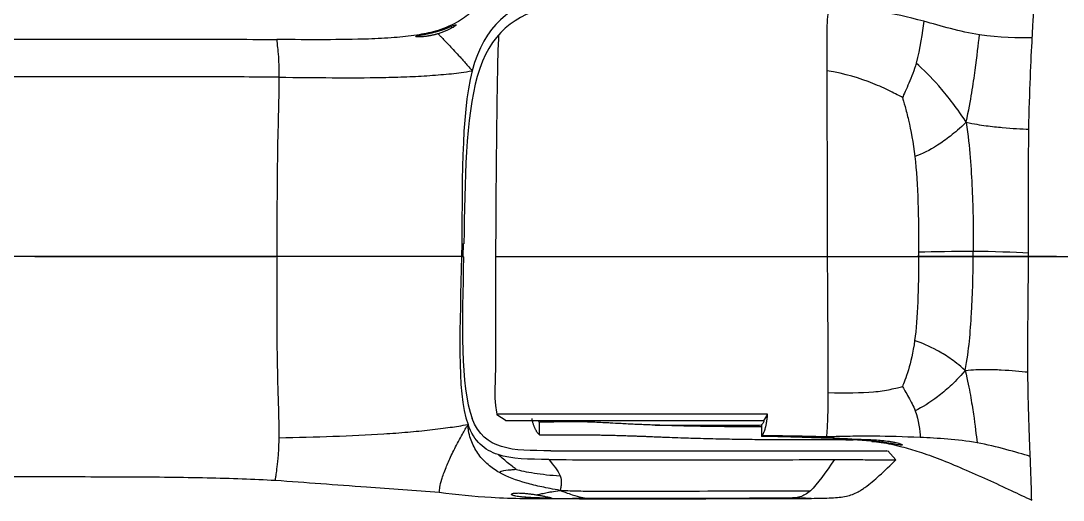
# Model space of a CAD drawing. Header units: millimetres. Extents: x 0 to 1189, y 0 to 841.
# Drawn here: x 651 to 732.7, y 207.5 to 245.1 of the extents above; entities that cross this region are included whole.
import ezdxf

# ---------------------------------------------------------------- set-up
doc = ezdxf.new("R2010")
doc.units = ezdxf.units.MM

msp = doc.modelspace()

# ---------------------------------------------------------------- linework, layer by layer
at = {"color": 7, "linetype": 'Continuous', "lineweight": 25}
for p, q in [((685.635, 227.637), (685.729, 227.637)), ((685.69, 226.637), (685.702, 227.637)), ((652.089, 226.637), (670.997, 226.637)), ((685.622, 226.637), (685.549, 226.637)), ((685.622, 226.637), (685.549, 226.637)), ((685.64, 226.637), (685.623, 226.637)), ((685.69, 226.637), (685.64, 226.637)), ((685.662, 226.637), (685.69, 226.637)), ((688.32, 214.237), (689.041, 213.758)), ((691.653, 212.631), (691.653, 213.617)), ((709.088, 213.422), (709.088, 212.519)), ((691.517, 212.791), (691.653, 212.631)), ((716.274, 212.243), (716.274, 212.29)), ((718.372, 212.081), (716.274, 212.243)), ((717.381, 212.187), (717.381, 212.271)), ((719.62, 210.684), (718.984, 211.391))]:
    msp.add_line(p, q, dxfattribs=at)
at = {"color": 8, "linetype": 'Continuous', "lineweight": 25}
msp.add_line((718.543, 212.06), (718.543, 212.198), dxfattribs=at)
at = {"color": 7, "linetype": 'Continuous', "lineweight": 25, "flags": 128}
msp.add_lwpolyline([(685.71, 226.608), (685.67, 226.609), (685.638, 226.61)], dxfattribs=at)
at = {"color": 7, "linetype": 'Continuous', "lineweight": 25}
for points, knots in [([(629.142, 244.601), (629.661, 244.601), (630.643, 244.6), (631.984, 244.603), (633.077, 244.61), (633.867, 244.619), (634.645, 244.634), (635.581, 244.664), (636.597, 244.721), (637.595, 244.808), (638.57, 244.923), (639.804, 245.11), (641.413, 245.433), (643.417, 245.967), (645.498, 246.67), (647.533, 247.491), (649.358, 248.349), (650.575, 248.968), (651.156, 249.303), (651.216, 249.338)], [0, 0, 0, 0, 0.1013735, 0.1917336, 0.259087, 0.304041, 0.338305, 0.3742078, 0.4119794, 0.4460827, 0.4781725, 0.5147897, 0.5820529, 0.6642469, 0.7557656, 0.8403306, 0.9210718, 0.9918577, 1, 1, 1, 1]), ([(688.027, 247.577), (687.486, 246.979), (686.62, 246.024), (685.108, 244.859), (684.078, 244.506), (683.508, 244.311)], [0, 0, 0, 0, 0.42701, 0.68331, 1, 1, 1, 1]), ([(714.523, 246.261), (714.454, 246.168), (714.366, 245.98), (714.258, 245.549), (714.176, 244.519), (714.199, 242.884), (714.208, 241.219)], [0, 0, 0, 0, 0.125, 0.25, 0.5, 1, 1, 1, 1]), ([(721.816, 245.092), (720.517, 245.445), (718.917, 245.79), (717.016, 246.033), (715.774, 246.156), (715.036, 246.219), (714.523, 246.261)], [0, 0, 0, 0, 0.5, 0.75, 0.875, 1, 1, 1, 1]), ([(683.541, 244.28), (683.571, 244.288), (683.629, 244.304), (683.716, 244.33), (683.802, 244.356), (683.887, 244.382), (683.971, 244.409), (684.053, 244.436), (684.203, 244.486), (684.409, 244.561), (684.648, 244.653), (684.849, 244.733), (684.975, 244.781), (685.048, 244.805), (685.088, 244.815), (685.113, 244.816), (685.116, 244.81), (685.118, 244.806)], [0, 0, 0, 0, 0.03591, 0.071547, 0.107022, 0.142449, 0.17794, 0.213604, 0.249549, 0.375495, 0.499159, 0.625991, 0.748751, 0.812311, 0.874694, 0.936922, 1, 1, 1, 1]), ([(685.118, 244.806), (685.117, 244.804), (685.116, 244.799), (685.109, 244.788), (685.099, 244.776), (685.083, 244.761), (685.063, 244.744), (685.038, 244.724), (684.986, 244.686), (684.887, 244.621), (684.717, 244.522), (684.507, 244.415), (684.306, 244.325), (684.131, 244.256), (683.996, 244.206), (683.856, 244.158), (683.759, 244.128), (683.71, 244.114)], [0, 0, 0, 0, 0.034918, 0.069823, 0.104855, 0.140155, 0.175864, 0.212117, 0.249049, 0.369888, 0.496706, 0.619646, 0.747901, 0.810656, 0.873266, 0.936207, 1, 1, 1, 1]), ([(671.076, 243.646), (669.809, 243.65), (667.167, 243.661), (663.006, 243.667), (658.406, 243.67), (654.68, 243.67), (652.197, 243.67), (651.137, 243.67), (650.293, 243.67), (649.438, 243.67), (648.572, 243.67), (646.588, 243.67), (643.462, 243.67), (639.241, 243.67), (635.13, 243.669), (631.305, 243.669), (627.987, 243.669), (625.222, 243.668), (622.982, 243.663), (621.098, 243.65), (619.5, 243.622), (618.122, 243.576), (616.772, 243.5), (615.165, 243.352), (613.284, 243.089), (611.241, 242.716), (609.906, 242.441), (609.244, 242.305)], [0, 0, 0, 0, 0.061367, 0.127931, 0.201563, 0.284123, 0.308415, 0.321826, 0.335453, 0.349273, 0.363264, 0.377402, 0.445351, 0.514664, 0.581862, 0.644446, 0.699914, 0.742558, 0.778357, 0.808415, 0.833839, 0.855736, 0.875221, 0.899333, 0.933891, 0.967237, 1, 1, 1, 1]), ([(683.508, 244.311), (683.018, 244.199), (681.951, 243.957), (680.19, 243.794), (677.794, 243.67), (674.726, 243.641), (672.332, 243.653), (671.075, 243.659)], [0, 0, 0, 0, 0.120735, 0.262799, 0.424356, 0.697789, 1, 1, 1, 1]), ([(671.077, 243.633), (671.076, 243.643), (671.075, 243.663), (671.075, 243.657), (671.075, 243.655)], [0, 0, 0, 0, 0.535186, 1, 1, 1, 1]), ([(681.968, 243.889), (681.968, 243.89), (681.969, 243.894), (681.975, 243.899), (681.985, 243.905), (682.003, 243.914), (682.036, 243.926), (682.108, 243.947), (682.234, 243.977), (682.436, 244.02), (682.676, 244.071), (682.904, 244.121), (683.095, 244.165), (683.242, 244.201), (683.391, 244.239), (683.491, 244.266), (683.541, 244.28)], [0, 0, 0, 0, 0.031736, 0.063337, 0.094891, 0.126484, 0.189833, 0.252799, 0.37916, 0.503612, 0.628374, 0.751844, 0.8143, 0.876177, 0.93793, 1, 1, 1, 1]), ([(683.71, 244.114), (683.681, 244.105), (683.624, 244.088), (683.537, 244.065), (683.452, 244.043), (683.368, 244.023), (683.285, 244.004), (683.204, 243.986), (683.124, 243.97), (683.045, 243.956), (682.969, 243.942), (682.894, 243.93), (682.821, 243.919), (682.75, 243.909), (682.681, 243.9), (682.614, 243.892), (682.55, 243.885), (682.426, 243.874), (682.259, 243.863), (682.121, 243.862), (682.042, 243.866), (681.999, 243.871), (681.972, 243.879), (681.969, 243.885), (681.968, 243.889)], [0, 0, 0, 0, 0.03414, 0.067687, 0.100704, 0.133248, 0.165375, 0.197138, 0.228587, 0.25977, 0.290736, 0.321532, 0.352204, 0.3828, 0.413367, 0.443955, 0.474613, 0.505393, 0.62802, 0.752009, 0.814075, 0.875611, 0.937335, 1, 1, 1, 1]), ([(683.71, 244.114), (683.746, 244.077), (683.789, 244.034), (683.893, 243.928), (683.954, 243.866), (684.095, 243.721), (684.174, 243.639), (684.349, 243.456), (684.444, 243.357), (684.655, 243.134), (684.772, 243.009), (685.032, 242.73), (685.174, 242.576), (685.393, 242.337), (685.467, 242.255), (685.616, 242.091), (685.845, 241.837), (686.133, 241.512), (686.394, 241.216)], [0, 0, 0, 0, 0.125, 0.125, 0.25, 0.25, 0.375, 0.375, 0.5, 0.5, 0.625, 0.625, 0.75, 0.75, 0.8125, 0.8125, 0.875, 1, 1, 1, 1]), ([(688.458, 243.972), (688.444, 243.714), (688.408, 243.082), (688.38, 241.933), (688.348, 240.363), (688.317, 238.328), (688.286, 235.826), (688.258, 232.92), (688.235, 229.81), (688.227, 227.682), (688.223, 226.637)], [0, 0, 0, 0, 0.044703, 0.109578, 0.198825, 0.316364, 0.461795, 0.631749, 0.819229, 1, 1, 1, 1]), ([(725.139, 237.177), (725.342, 238.129), (725.593, 239.536), (725.935, 241.888), (726.094, 243.278), (726.181, 244.026)], [0, 0, 0, 0, 0.25, 0.5, 1, 1, 1, 1]), ([(671.257, 240.704), (672.653, 240.692), (675.46, 240.661), (678.73, 240.661), (681.281, 240.738), (683.058, 240.83), (684.828, 240.978), (685.742, 241.095), (686.394, 241.216)], [0, 0, 0, 0, 0.25, 0.5, 0.625, 0.75, 0.875, 1, 1, 1, 1]), ([(714.208, 241.219), (714.216, 239.469), (714.217, 235.894), (714.22, 231.883), (714.225, 229.223), (714.229, 227.9), (714.235, 226.637)], [0, 0, 0, 0, 0.5, 0.75, 0.75, 1, 1, 1, 1]), ([(720.141, 239.116), (720.056, 239.16), (719.754, 239.318), (718.991, 239.705), (717.411, 240.438), (715.643, 240.979), (714.208, 241.219)], [0, 0, 0, 0, 0.125, 0.25, 0.5, 1, 1, 1, 1]), ([(721.215, 241.813), (721.053, 241.248), (720.744, 240.456), (720.344, 239.563), (720.183, 239.213), (720.141, 239.116)], [0, 0, 0, 0, 0.5, 0.75, 1, 1, 1, 1]), ([(725.139, 237.177), (724.66, 237.895), (723.938, 238.887), (722.654, 240.442), (721.775, 241.32), (721.215, 241.813)], [0, 0, 0, 0, 0.25, 0.5, 1, 1, 1, 1]), ([(671.257, 240.704), (669.164, 240.722), (667.088, 240.733), (663.764, 240.741), (662.62, 240.743), (660.227, 240.746), (657.732, 240.748), (654.651, 240.748), (652.737, 240.748), (652.252, 240.748), (652.13, 240.748), (652.098, 240.748), (652.089, 240.748), (652.086, 240.748), (652.079, 240.748), (652.048, 240.748), (651.926, 240.748), (651.435, 240.748), (649.443, 240.748), (641.072, 240.748), (625.668, 240.747), (619.476, 240.742), (616.893, 240.606), (616.275, 240.562), (616.122, 240.55), (616.083, 240.547), (616.073, 240.546), (616.071, 240.546), (616.067, 240.546), (616.058, 240.545), (616.02, 240.542), (615.867, 240.53), (615.26, 240.478), (612.892, 240.23), (610.816, 239.868), (609.155, 239.579)], [0, 0, 0, 0, 0.0625, 0.0625, 0.09375, 0.09375, 0.125, 0.15625, 0.164062, 0.166016, 0.166504, 0.166626, 0.166687, 0.166687, 0.166748, 0.166992, 0.167969, 0.171875, 0.1875, 0.25, 0.5, 0.75, 0.8125, 0.828125, 0.832031, 0.833008, 0.833252, 0.833374, 0.833374, 0.833496, 0.833984, 0.835937, 0.84375, 0.875, 1, 1, 1, 1]), ([(671.091, 226.637), (671.098, 229.443), (671.094, 232.248), (671.176, 237.165), (671.261, 239.278), (671.257, 240.704)], [0, 0, 0, 0, 0.5, 0.5, 1, 1, 1, 1]), ([(720.141, 239.116), (720.181, 238.978), (720.332, 238.457), (720.703, 237.008), (720.976, 235.572), (721.104, 234.485)], [0, 0, 0, 0, 0.25, 0.5, 1, 1, 1, 1]), ([(725.139, 237.177), (724.632, 236.69), (723.877, 236.046), (722.553, 235.109), (721.666, 234.672), (721.104, 234.485)], [0, 0, 0, 0, 0.25, 0.5, 1, 1, 1, 1]), ([(725.139, 237.177), (725.757, 237.042), (726.718, 236.885), (728.414, 236.704), (729.474, 236.648), (730.051, 236.619)], [0, 0, 0, 0, 0.25, 0.5, 1, 1, 1, 1]), ([(725.139, 237.177), (725.295, 236.114), (725.47, 234.394), (725.662, 231.096), (725.699, 228.661), (725.694, 227.063)], [0, 0, 0, 0, 0.25, 0.5, 1, 1, 1, 1]), ([(685.622, 226.637), (685.625, 226.803), (685.63, 227.136), (685.633, 227.469), (685.635, 227.637)], [0, 0, 0, 0, 0.496391, 1, 1, 1, 1]), ([(652.089, 226.637), (650.158, 226.637), (646.049, 226.637), (639.826, 226.637), (633.959, 226.637), (629.236, 226.637), (626.129, 226.637), (624.079, 226.637), (622.629, 226.637), (621.323, 226.637), (620.189, 226.637), (619.186, 226.637), (618.202, 226.637), (617.252, 226.637), (616.565, 226.637), (616.165, 226.637), (616.074, 226.637), (616.028, 226.637)], [0, 0, 0, 0, 0.160523, 0.341527, 0.517201, 0.648071, 0.734138, 0.7754, 0.818452, 0.854645, 0.883984, 0.912709, 0.938112, 0.966072, 0.992234, 0.996102, 1, 1, 1, 1]), ([(652.089, 226.637), (650.54, 226.637), (646.431, 226.637), (640.784, 226.637), (635.263, 226.637), (631.06, 226.637), (627.377, 226.637), (624.342, 226.637), (621.943, 226.637), (620.079, 226.637), (618.593, 226.637), (617.372, 226.637), (616.594, 226.637), (616.166, 226.637), (616.075, 226.637), (616.028, 226.637)], [0, 0, 0, 0, 0.128734, 0.341528, 0.469312, 0.587657, 0.690817, 0.775403, 0.839881, 0.890216, 0.930419, 0.963631, 0.992234, 0.996028, 1, 1, 1, 1]), ([(671.091, 226.637), (669.894, 226.637), (666.586, 226.637), (660.252, 226.637), (655.115, 226.637), (652.089, 226.637)], [0, 0, 0, 0, 0.188999, 0.522333, 1, 1, 1, 1]), ([(671.091, 226.637), (669.027, 226.637), (663.805, 226.636), (657.471, 226.637), (653.202, 226.637), (652.089, 226.637)], [0, 0, 0, 0, 0.325986, 0.824377, 1, 1, 1, 1]), ([(671.247, 212.409), (671.263, 213.9), (671.156, 216.042), (671.067, 221.002), (671.085, 223.82), (671.091, 226.637)], [0, 0, 0, 0, 0.5, 0.5, 1, 1, 1, 1]), ([(685.638, 226.61), (685.638, 226.613), (685.639, 226.617), (685.64, 226.627), (685.64, 226.634), (685.64, 226.637)], [0, 0, 0, 0, 0.306569, 0.630144, 1, 1, 1, 1]), ([(688.223, 226.637), (688.21, 224.704), (688.189, 221.584), (688.256, 217.69), (688.103, 215.48), (688.277, 214.479), (688.317, 214.25)], [0, 0, 0, 0, 0.467504, 0.754507, 0.943744, 1, 1, 1, 1]), ([(688.227, 226.637), (688.225, 226.637), (688.169, 226.637), (688.373, 226.637), (688.847, 226.637), (689.654, 226.637), (690.72, 226.637), (692.034, 226.637), (693.577, 226.637), (695.316, 226.637), (697.22, 226.637), (699.253, 226.637), (701.383, 226.637), (703.575, 226.637), (705.775, 226.637), (707.946, 226.637), (710.07, 226.637), (712.171, 226.637), (713.547, 226.637), (714.235, 226.637)], [0, 0, 0, 0, 0.001787, 0.064034, 0.126263, 0.188494, 0.250807, 0.313273, 0.375391, 0.437721, 0.500029, 0.562257, 0.624511, 0.686791, 0.749359, 0.811995, 0.87463, 0.937341, 1, 1, 1, 1]), ([(688.227, 226.637), (688.225, 226.637), (688.169, 226.637), (688.373, 226.637), (688.847, 226.637), (689.654, 226.637), (690.72, 226.637), (692.034, 226.637), (693.577, 226.637), (695.316, 226.637), (697.22, 226.637), (699.253, 226.637), (701.149, 226.637), (702.835, 226.637), (704.302, 226.637), (706.008, 226.637), (707.946, 226.637), (710.07, 226.637), (712.171, 226.637), (713.547, 226.637), (714.235, 226.637)], [0, 0, 0, 0, 0.001715, 0.063963, 0.126193, 0.188424, 0.250737, 0.313197, 0.375323, 0.437653, 0.499962, 0.56219, 0.624445, 0.666134, 0.706941, 0.749357, 0.811993, 0.874629, 0.93734, 1, 1, 1, 1]), ([(714.235, 226.637), (714.808, 226.637), (715.664, 226.637), (716.83, 226.637), (717.589, 226.637), (718.194, 226.637), (718.659, 226.637), (719.103, 226.637), (719.537, 226.637), (719.933, 226.637), (720.304, 226.637), (720.672, 226.637), (721.039, 226.637), (721.281, 226.637), (721.403, 226.637)], [0, 0, 0, 0, 0.250908, 0.375017, 0.500097, 0.570084, 0.624998, 0.690308, 0.749991, 0.800242, 0.850143, 0.899946, 0.94985, 1, 1, 1, 1]), ([(714.235, 226.637), (714.52, 226.637), (715.093, 226.637), (715.955, 226.637), (716.83, 226.637), (717.719, 226.637), (718.481, 226.637), (719.097, 226.637), (719.561, 226.637), (720.024, 226.637), (720.433, 226.637), (720.79, 226.637), (721.095, 226.637), (721.299, 226.637), (721.403, 226.637)], [0, 0, 0, 0, 0.124761, 0.250928, 0.375041, 0.500126, 0.624988, 0.687908, 0.749985, 0.812027, 0.874991, 0.915707, 0.957359, 1, 1, 1, 1]), ([(722.376, 226.637), (722.197, 226.637), (722.017, 226.637), (721.656, 226.637), (721.476, 226.637), (721.295, 226.637)], [0, 0, 0, 0, 0.5, 0.5, 1, 1, 1, 1]), ([(721.403, 226.637), (721.589, 226.637), (721.776, 226.637), (722.146, 226.637), (722.329, 226.637), (722.692, 226.637), (722.874, 226.637), (723.235, 226.637), (723.413, 226.637), (723.769, 226.637), (723.947, 226.637), (724.3, 226.637), (724.475, 226.637), (724.999, 226.637), (725.348, 226.637), (725.691, 226.637)], [0, 0, 0, 0, 0.125, 0.125, 0.25, 0.25, 0.375, 0.375, 0.5, 0.5, 0.625, 0.625, 0.75, 0.75, 1, 1, 1, 1]), ([(721.403, 226.637), (721.589, 226.637), (721.776, 226.637), (722.146, 226.637), (722.329, 226.637), (722.692, 226.637), (722.874, 226.637), (723.235, 226.637), (723.413, 226.637), (723.769, 226.637), (723.947, 226.637), (724.3, 226.637), (724.475, 226.637), (724.999, 226.637), (725.348, 226.637), (725.691, 226.637)], [0, 0, 0, 0, 0.125, 0.125, 0.25, 0.25, 0.375, 0.375, 0.5, 0.5, 0.625, 0.625, 0.75, 0.75, 1, 1, 1, 1]), ([(725.061, 217.69), (725.219, 218.542), (725.313, 219.268), (725.459, 220.709), (725.513, 221.43), (725.64, 223.62), (725.68, 225.116), (725.691, 226.637)], [0, 0, 0, 0, 0.25, 0.25, 0.5, 0.5, 1, 1, 1, 1]), ([(725.691, 226.637), (725.816, 226.637), (726.078, 226.637), (726.485, 226.637), (726.923, 226.637), (727.388, 226.637), (727.847, 226.637), (728.37, 226.637), (728.941, 226.637), (729.519, 226.637), (729.878, 226.637), (730.025, 226.637)], [0, 0, 0, 0, 0.085152, 0.178343, 0.279112, 0.386701, 0.499997, 0.596805, 0.749998, 0.897614, 1, 1, 1, 1]), ([(725.691, 226.637), (725.82, 226.637), (726.087, 226.637), (726.498, 226.637), (726.934, 226.637), (727.394, 226.637), (727.875, 226.637), (728.396, 226.637), (728.934, 226.637), (729.487, 226.637), (729.846, 226.637), (730.025, 226.637)], [0, 0, 0, 0, 0.087999, 0.181993, 0.281988, 0.387988, 0.499997, 0.614825, 0.749998, 0.874999, 1, 1, 1, 1]), ([(730.075, 226.637), (730.053, 226.637), (730.029, 226.637), (729.984, 226.637), (729.916, 226.637), (729.757, 226.637), (729.62, 226.637), (729.348, 226.637), (729.167, 226.637), (728.624, 226.637), (728.261, 226.637), (727.535, 226.637), (727.171, 226.637), (726.443, 226.637), (726.074, 226.637), (725.708, 226.637)], [0, 0, 0, 0, 0.015625, 0.015625, 0.03125, 0.0625, 0.125, 0.125, 0.25, 0.25, 0.5, 0.5, 0.75, 0.75, 1, 1, 1, 1]), ([(730.025, 226.637), (730.263, 226.637), (730.697, 226.637), (731.296, 226.637), (731.779, 226.637), (732.167, 226.637), (732.484, 226.637), (732.72, 226.637), (732.921, 226.637), (733.029, 226.637), (733.101, 226.637)], [0, 0, 0, 0, 0.240852, 0.441234, 0.602283, 0.721389, 0.820266, 0.903114, 0.936228, 1, 1, 1, 1]), ([(730.025, 226.637), (730.232, 226.637), (730.612, 226.637), (731.133, 226.637), (731.599, 226.637), (732.009, 226.637), (732.356, 226.637), (732.621, 226.637), (732.803, 226.637), (732.962, 226.637), (733.049, 226.637), (733.101, 226.637)], [0, 0, 0, 0, 0.210179, 0.385213, 0.525135, 0.676126, 0.789877, 0.85838, 0.921797, 0.953734, 1, 1, 1, 1]), ([(731.417, 226.637), (731.209, 226.637), (730.975, 226.637), (730.625, 226.637), (730.451, 226.637), (730.258, 226.637), (730.165, 226.637), (730.126, 226.637), (730.1, 226.637), (730.088, 226.637), (730.075, 226.637)], [0, 0, 0, 0, 0.5, 0.5, 0.75, 0.875, 0.9375, 0.96875, 0.96875, 1, 1, 1, 1]), ([(732.217, 226.637), (732.183, 226.637), (732.15, 226.637), (732.082, 226.637), (731.979, 226.637), (731.874, 226.637), (731.667, 226.637), (731.533, 226.637), (731.417, 226.637)], [0, 0, 0, 0, 0.125, 0.125, 0.25, 0.5, 0.5, 1, 1, 1, 1]), ([(721.094, 220.033), (720.965, 219.105), (720.692, 217.961), (720.322, 216.895), (720.172, 216.532), (720.131, 216.437)], [0, 0, 0, 0, 0.5, 0.75, 1, 1, 1, 1]), ([(725.061, 217.69), (724.564, 218.133), (723.821, 218.696), (722.52, 219.481), (721.647, 219.847), (721.094, 220.033)], [0, 0, 0, 0, 0.25, 0.5, 1, 1, 1, 1]), ([(725.061, 217.69), (724.578, 217.128), (723.852, 216.393), (722.565, 215.329), (721.688, 214.802), (721.131, 214.525)], [0, 0, 0, 0, 0.25, 0.5, 1, 1, 1, 1]), ([(725.061, 217.69), (725.677, 217.752), (726.636, 217.786), (728.332, 217.732), (729.396, 217.629), (729.976, 217.573)], [0, 0, 0, 0, 0.25, 0.5, 1, 1, 1, 1]), ([(725.061, 217.69), (725.252, 216.874), (725.484, 215.688), (725.788, 213.744), (725.92, 212.618), (725.987, 212.009)], [0, 0, 0, 0, 0.25, 0.5, 1, 1, 1, 1]), ([(714.291, 215.948), (714.284, 214.748), (714.25, 213.602), (714.206, 212.919), (714.184, 212.644), (714.176, 212.527), (714.172, 212.47)], [0, 0, 0, 0, 0.5, 0.75, 0.875, 1, 1, 1, 1]), ([(714.291, 215.948), (715.723, 215.94), (717.467, 215.92), (719.01, 216.16), (719.754, 216.332), (720.049, 216.413), (720.131, 216.437)], [0, 0, 0, 0, 0.5, 0.75, 0.875, 1, 1, 1, 1]), ([(720.131, 216.437), (720.172, 216.363), (720.326, 216.098), (720.706, 215.447), (720.991, 214.901), (721.131, 214.525)], [0, 0, 0, 0, 0.25, 0.5, 1, 1, 1, 1]), ([(709.562, 214.251), (709.005, 214.25), (707.929, 214.25), (706.332, 214.25), (704.491, 214.25), (702.35, 214.252), (699.948, 214.249), (697.639, 214.252), (695.489, 214.25), (693.531, 214.252), (691.83, 214.249), (690.415, 214.253), (689.312, 214.25), (688.591, 214.251), (688.258, 214.252), (688.313, 214.252), (688.326, 214.252)], [0, 0, 0, 0, 0.058477, 0.112818, 0.163357, 0.244252, 0.325822, 0.406462, 0.488169, 0.569553, 0.650597, 0.73194, 0.813052, 0.895082, 0.975267, 1, 1, 1, 1]), ([(709.526, 213.908), (709.53, 213.945), (709.539, 214.018), (709.551, 214.132), (709.559, 214.21), (709.562, 214.25)], [0, 0, 0, 0, 0.320426, 0.653682, 1, 1, 1, 1]), ([(671.247, 212.409), (672.659, 212.437), (675.524, 212.513), (678.821, 212.661), (681.359, 212.849), (683.078, 213.013), (684.752, 213.23), (685.514, 213.358), (686.063, 213.445)], [0, 0, 0, 0, 0.25, 0.5, 0.625, 0.75, 0.875, 1, 1, 1, 1]), ([(689.032, 213.751), (689.02, 213.751), (688.966, 213.751), (689.283, 213.752), (689.957, 213.752), (691.004, 213.752), (692.353, 213.753), (693.987, 213.753), (695.861, 213.753), (697.922, 213.753), (700.123, 213.754), (702.414, 213.754), (704.742, 213.754), (707.046, 213.754), (708.529, 213.752), (709.272, 213.75)], [0, 0, 0, 0, 0.02321, 0.103674, 0.184674, 0.266201, 0.348047, 0.429985, 0.511886, 0.593588, 0.674921, 0.755878, 0.836792, 0.918264, 1, 1, 1, 1]), ([(691.054, 213.911), (691.063, 213.869), (691.081, 213.787), (691.11, 213.668), (691.141, 213.556), (691.165, 213.484), (691.176, 213.449)], [0, 0, 0, 0, 0.2674074, 0.5230162, 0.7671064, 1, 1, 1, 1]), ([(691.176, 213.449), (691.187, 213.416), (691.21, 213.352), (691.247, 213.258), (691.286, 213.17), (691.315, 213.113), (691.329, 213.086)], [0, 0, 0, 0, 0.261689, 0.515254, 0.76118, 1, 1, 1, 1]), ([(691.653, 213.617), (691.644, 213.631), (691.627, 213.658), (691.604, 213.702), (691.592, 213.734), (691.585, 213.75)], [0, 0, 0, 0, 0.323095, 0.655664, 1, 1, 1, 1]), ([(700.747, 213.396), (700.661, 213.399), (700.486, 213.405), (700.224, 213.415), (699.96, 213.426), (699.694, 213.437), (699.425, 213.448), (699.155, 213.461), (698.884, 213.473), (698.611, 213.487), (698.336, 213.5), (697.868, 213.525), (697.351, 213.553), (696.718, 213.588), (696.172, 213.614), (695.558, 213.637), (694.938, 213.653), (694.331, 213.658), (693.726, 213.656), (693.241, 213.651), (692.837, 213.645), (692.536, 213.64), (692.236, 213.633), (691.938, 213.626), (691.749, 213.62), (691.653, 213.617)], [0, 0, 0, 0, 0.0236261, 0.0475644, 0.0718149, 0.0963778, 0.121253, 0.1464407, 0.1719409, 0.1977536, 0.2238789, 0.2503168, 0.332688, 0.375481, 0.4405226, 0.5004719, 0.5698267, 0.6434779, 0.7076461, 0.786432, 0.8262219, 0.8674736, 0.9101871, 0.9543625, 1, 1, 1, 1]), ([(709.088, 213.253), (708.93, 213.254), (708.464, 213.256), (707.682, 213.261), (706.549, 213.271), (705.24, 213.286), (703.725, 213.312), (702.231, 213.347), (701.241, 213.38), (700.747, 213.396)], [0, 0, 0, 0, 0.060759, 0.179221, 0.28931, 0.474242, 0.646442, 0.823607, 1, 1, 1, 1]), ([(709.272, 213.75), (709.262, 213.708), (709.251, 213.668), (709.225, 213.597), (709.209, 213.565), (709.161, 213.485), (709.125, 213.449), (709.088, 213.422)], [0, 0, 0, 0, 0.25, 0.25, 0.5, 0.5, 1, 1, 1, 1]), ([(709.367, 213.1), (709.375, 213.127), (709.392, 213.183), (709.414, 213.271), (709.436, 213.362), (709.449, 213.426), (709.455, 213.458)], [0, 0, 0, 0, 0.243896, 0.491485, 0.743338, 1, 1, 1, 1]), ([(709.455, 213.458), (709.462, 213.492), (709.475, 213.563), (709.493, 213.673), (709.511, 213.788), (709.521, 213.868), (709.526, 213.908)], [0, 0, 0, 0, 0.237554, 0.483126, 0.737145, 1, 1, 1, 1]), ([(691.329, 213.086), (691.343, 213.06), (691.371, 213.008), (691.417, 212.933), (691.465, 212.86), (691.499, 212.814), (691.517, 212.791)], [0, 0, 0, 0, 0.250596, 0.500434, 0.750055, 1, 1, 1, 1]), ([(691.653, 212.631), (691.703, 212.632), (691.803, 212.633), (691.956, 212.634), (692.11, 212.635), (692.264, 212.636), (692.417, 212.637), (692.571, 212.637), (692.724, 212.638), (692.877, 212.639), (693.028, 212.639), (693.178, 212.64), (693.327, 212.64), (693.474, 212.641), (693.619, 212.641), (693.762, 212.642), (693.902, 212.642), (694.041, 212.642), (694.176, 212.642), (694.309, 212.642), (694.439, 212.642), (694.673, 212.642), (695.016, 212.641), (695.476, 212.637), (695.942, 212.632), (696.412, 212.625), (696.886, 212.616), (697.361, 212.606), (697.837, 212.593), (698.158, 212.583), (698.317, 212.579)], [0, 0, 0, 0, 0.031104, 0.061562, 0.091373, 0.120538, 0.149056, 0.176928, 0.204153, 0.230732, 0.256664, 0.28195, 0.306589, 0.330582, 0.353928, 0.376628, 0.398681, 0.420088, 0.440848, 0.460962, 0.480429, 0.49925, 0.565203, 0.630195, 0.694226, 0.757297, 0.819409, 0.880563, 0.94076, 1, 1, 1, 1]), ([(698.317, 212.579), (698.397, 212.576), (698.564, 212.57), (698.826, 212.561), (699.105, 212.551), (699.404, 212.541), (699.722, 212.529), (700.057, 212.516), (700.466, 212.5), (700.932, 212.482), (701.416, 212.463), (702.015, 212.44), (702.711, 212.415), (703.605, 212.385), (704.525, 212.358), (705.752, 212.327), (707.267, 212.298), (708.592, 212.281), (709.499, 212.272), (709.973, 212.269), (710.437, 212.266), (710.891, 212.263), (711.332, 212.262), (711.763, 212.261), (712.041, 212.262), (712.179, 212.262)], [0, 0, 0, 0, 0.017753, 0.036734, 0.056945, 0.078383, 0.101051, 0.124947, 0.149317, 0.187449, 0.222643, 0.249982, 0.311334, 0.36598, 0.433526, 0.49994, 0.618941, 0.749807, 0.785886, 0.821853, 0.857707, 0.893449, 0.929078, 0.964595, 1, 1, 1, 1]), ([(709.137, 212.561), (709.149, 212.581), (709.171, 212.621), (709.203, 212.683), (709.233, 212.745), (709.252, 212.788), (709.262, 212.809)], [0, 0, 0, 0, 0.261963, 0.515761, 0.761672, 1, 1, 1, 1]), ([(709.262, 212.809), (709.271, 212.832), (709.29, 212.877), (709.317, 212.948), (709.343, 213.022), (709.359, 213.074), (709.367, 213.1)], [0, 0, 0, 0, 0.2522762, 0.5027016, 0.7517741, 1, 1, 1, 1]), ([(713.638, 212.393), (713.591, 212.395), (713.489, 212.399), (713.323, 212.404), (713.118, 212.41), (712.881, 212.417), (712.589, 212.426), (712.139, 212.44), (711.596, 212.457), (710.994, 212.476), (710.484, 212.489), (709.996, 212.501), (709.535, 212.511), (709.233, 212.516), (709.088, 212.519)], [0, 0, 0, 0, 0.036245, 0.077914, 0.125007, 0.187512, 0.250016, 0.333046, 0.499998, 0.614203, 0.721305, 0.821305, 0.914203, 1, 1, 1, 1]), ([(714.172, 212.47), (713.688, 212.487), (713.282, 212.499), (712.473, 212.518), (712.069, 212.526), (710.841, 212.546), (709.999, 212.555), (709.137, 212.561)], [0, 0, 0, 0, 0.25, 0.25, 0.5, 0.5, 1, 1, 1, 1]), ([(712.179, 212.262), (712.252, 212.262), (712.405, 212.262), (712.643, 212.263), (712.901, 212.264), (713.273, 212.265), (713.672, 212.267), (714.076, 212.268), (714.402, 212.268), (714.717, 212.267), (715.031, 212.265), (715.342, 212.262), (715.539, 212.26), (715.639, 212.258)], [0, 0, 0, 0, 0.053038, 0.112388, 0.17805, 0.250023, 0.402225, 0.500004, 0.59215, 0.688222, 0.788221, 0.892147, 1, 1, 1, 1]), ([(714.922, 212.351), (714.874, 212.353), (714.76, 212.357), (714.556, 212.363), (714.278, 212.372), (713.966, 212.381), (713.738, 212.389), (713.638, 212.393)], [0, 0, 0, 0, 0.12052, 0.287217, 0.500087, 0.781196, 1, 1, 1, 1]), ([(721.536, 212.428), (720.193, 212.486), (718.493, 212.533), (716.568, 212.527), (715.356, 212.505), (714.653, 212.487), (714.172, 212.47)], [0, 0, 0, 0, 0.5, 0.75, 0.875, 1, 1, 1, 1]), ([(714.922, 212.351), (714.878, 212.358), (714.832, 212.365), (714.733, 212.379), (714.575, 212.403), (714.361, 212.437), (714.172, 212.47)], [0, 0, 0, 0, 0.25, 0.25, 0.5, 1, 1, 1, 1]), ([(716.165, 212.291), (716.13, 212.293), (716.06, 212.297), (715.949, 212.303), (715.833, 212.31), (715.711, 212.316), (715.542, 212.324), (715.339, 212.334), (715.117, 212.343), (714.981, 212.349), (714.922, 212.351)], [0, 0, 0, 0, 0.095829, 0.193746, 0.293751, 0.395845, 0.500026, 0.705397, 0.872056, 1, 1, 1, 1]), ([(715.639, 212.258), (715.682, 212.257), (715.765, 212.256), (715.882, 212.254), (715.992, 212.252), (716.093, 212.249), (716.186, 212.246), (716.245, 212.244), (716.274, 212.243)], [0, 0, 0, 0, 0.187387, 0.366486, 0.537296, 0.699819, 0.854053, 1, 1, 1, 1]), ([(716.165, 212.291), (716.561, 212.293), (716.958, 212.287), (717.751, 212.258), (718.147, 212.233), (718.543, 212.198)], [0, 0, 0, 0, 0.5, 0.5, 1, 1, 1, 1]), ([(717.818, 212.126), (717.82, 212.126), (717.854, 212.122), (717.736, 212.14), (717.499, 212.171), (717.381, 212.187)], [0, 0, 0, 0, 0.0302195, 0.515019, 1, 1, 1, 1]), ([(717.746, 212.122), (717.989, 212.096), (718.773, 212.014), (720.011, 211.741), (721.54, 211.299), (723.14, 210.711), (724.926, 209.972), (726.794, 209.14), (728.588, 208.304), (729.744, 207.761), (730.281, 207.509)], [0, 0, 0, 0, 0.0549842, 0.1773234, 0.2827227, 0.4109726, 0.5580199, 0.714591, 0.867658, 1, 1, 1, 1]), ([(718.543, 212.198), (718.728, 212.178), (719.02, 212.147), (719.388, 212.084), (719.726, 212.011), (719.981, 211.929), (720.087, 211.876), (720.136, 211.848), (720.117, 211.846), (720.116, 211.846)], [0, 0, 0, 0, 0.222822, 0.352776, 0.494858, 0.746553, 0.878481, 0.997526, 1, 1, 1, 1]), ([(719.994, 211.919), (720.005, 211.914), (720.027, 211.905), (720.054, 211.893), (720.077, 211.881), (720.095, 211.871), (720.108, 211.861), (720.116, 211.853), (720.121, 211.84), (720.098, 211.828), (720.005, 211.83), (719.856, 211.848), (719.655, 211.88), (719.415, 211.92), (719.188, 211.959), (718.996, 211.991), (718.848, 212.014), (718.696, 212.038), (718.594, 212.053), (718.543, 212.06)], [0, 0, 0, 0, 0.028869, 0.057515, 0.086031, 0.114514, 0.143065, 0.171783, 0.200769, 0.302021, 0.402813, 0.50317, 0.603385, 0.702399, 0.801604, 0.85128, 0.900667, 0.950119, 1, 1, 1, 1]), ([(689.867, 209.916), (689.811, 209.953), (689.611, 210.095), (689.117, 210.486), (688.694, 210.846), (688.412, 211.086)], [0, 0, 0, 0, 0.25, 0.5, 1, 1, 1, 1]), ([(692.558, 211.391), (694.849, 211.391), (698.353, 211.391), (702.242, 211.391), (703.217, 211.391), (703.461, 211.391), (703.522, 211.391), (703.537, 211.391), (703.543, 211.391), (703.547, 211.391), (703.563, 211.391), (703.624, 211.391), (703.868, 211.391), (704.843, 211.391), (708.729, 211.391), (712.189, 211.391), (714.341, 211.391)], [0, 0, 0, 0, 0.25, 0.3125, 0.328125, 0.332031, 0.333008, 0.333252, 0.333252, 0.333496, 0.333984, 0.335937, 0.34375, 0.375, 0.5, 1, 1, 1, 1]), ([(714.341, 211.391), (714.951, 211.391), (716.17, 211.391), (717.543, 211.391), (718.492, 211.391), (718.976, 211.391), (718.932, 211.391), (718.918, 211.391)], [0, 0, 0, 0, 0.226125, 0.451535, 0.675394, 0.89739, 1, 1, 1, 1]), ([(692.396, 210.699), (694.743, 210.677), (698.295, 210.674), (702.271, 210.678), (703.271, 210.679), (703.522, 210.679), (703.584, 210.679), (703.599, 210.679), (703.605, 210.679), (703.61, 210.679), (703.626, 210.679), (703.689, 210.679), (703.939, 210.68), (704.942, 210.681), (708.95, 210.685), (712.557, 210.689), (714.796, 210.689)], [0, 0, 0, 0, 0.25, 0.3125, 0.328125, 0.332031, 0.333008, 0.333252, 0.333252, 0.333496, 0.333984, 0.335938, 0.34375, 0.375, 0.5, 1, 1, 1, 1]), ([(713.008, 207.651), (713.536, 207.658), (714.45, 207.67), (715.692, 207.764), (716.48, 208.051), (716.941, 208.331), (717.515, 208.725), (718.415, 209.502), (719.19, 210.262), (719.62, 210.684)], [0, 0, 0, 0, 0.208379, 0.360118, 0.488048, 0.533444, 0.572441, 0.762346, 1, 1, 1, 1]), ([(714.796, 210.689), (715.431, 210.689), (716.699, 210.688), (718.126, 210.687), (719.111, 210.685), (719.613, 210.684), (719.567, 210.684), (719.553, 210.684)], [0, 0, 0, 0, 0.22594, 0.451252, 0.675139, 0.897278, 1, 1, 1, 1]), ([(627.221, 209.356), (627.38, 209.355), (628.706, 209.355), (631.352, 209.355), (635.253, 209.354), (639.446, 209.354), (643.764, 209.354), (647.356, 209.354), (650.196, 209.355), (652.837, 209.355), (655.935, 209.355), (659.385, 209.348), (662.571, 209.325), (665.529, 209.278), (668.299, 209.204), (670.086, 209.117), (670.955, 209.074)], [0, 0, 0, 0, 0.0108983, 0.0909792, 0.1814369, 0.2785295, 0.3785151, 0.4776517, 0.5248865, 0.5732804, 0.6588083, 0.7373991, 0.8099302, 0.8772822, 0.9403409, 1, 1, 1, 1]), ([(689.867, 209.916), (689.811, 209.909), (689.604, 209.889), (689.096, 209.853), (688.697, 209.808), (688.525, 209.673)], [0, 0, 0, 0, 0.25, 0.5, 1, 1, 1, 1]), ([(693.286, 208.28), (692.72, 208.376), (691.829, 208.545), (690.214, 208.934), (689.158, 209.307), (688.525, 209.673)], [0, 0, 0, 0, 0.25, 0.5, 1, 1, 1, 1]), ([(689.867, 209.916), (689.979, 209.885), (690.398, 209.781), (691.521, 209.577), (692.552, 209.469), (693.283, 209.417)], [0, 0, 0, 0, 0.25, 0.5, 1, 1, 1, 1]), ([(693.283, 209.417), (693.357, 209.22), (693.387, 208.944), (693.351, 208.582), (693.314, 208.39), (693.286, 208.28)], [0, 0, 0, 0, 0.5, 0.75, 1, 1, 1, 1]), ([(670.955, 209.074), (673.332, 208.902), (677.616, 208.592), (681.9, 208.27), (683.806, 208.126)], [0, 0, 0, 0, 0.554797, 1, 1, 1, 1]), ([(683.806, 208.126), (685.163, 207.969), (687.37, 207.713), (689.591, 207.661), (690.448, 207.641)], [0, 0, 0, 0, 0.614481, 1, 1, 1, 1]), ([(689.468, 207.967), (689.468, 207.971), (689.469, 207.979), (689.477, 207.99), (689.489, 208.001), (689.507, 208.011), (689.53, 208.021), (689.558, 208.03), (689.591, 208.039), (689.642, 208.049), (689.718, 208.059), (689.825, 208.068), (689.948, 208.072), (690.131, 208.071), (690.39, 208.059), (690.665, 208.034), (690.877, 208.01), (691.022, 207.991), (691.167, 207.971), (691.311, 207.949), (691.405, 207.934), (691.451, 207.926)], [0, 0, 0, 0, 0.0311986, 0.0622928, 0.0933507, 0.1244487, 0.1556708, 0.1871078, 0.2188563, 0.2510177, 0.3139238, 0.3769589, 0.4390523, 0.5006737, 0.6260768, 0.7477502, 0.7981548, 0.8486692, 0.8992409, 0.9497417, 1, 1, 1, 1]), ([(690.727, 207.724), (690.698, 207.726), (690.64, 207.73), (690.555, 207.736), (690.47, 207.742), (690.386, 207.749), (690.304, 207.757), (690.173, 207.77), (690.003, 207.791), (689.816, 207.821), (689.663, 207.856), (689.564, 207.888), (689.506, 207.917), (689.473, 207.942), (689.47, 207.959), (689.468, 207.967)], [0, 0, 0, 0, 0.040995, 0.082218, 0.123746, 0.16567, 0.208086, 0.251097, 0.374338, 0.500041, 0.623636, 0.749278, 0.832073, 0.91546, 1, 1, 1, 1]), ([(692.618, 207.678), (692.617, 207.677), (692.616, 207.675), (692.609, 207.672), (692.597, 207.67), (692.574, 207.668), (692.534, 207.666), (692.468, 207.664), (692.385, 207.664), (692.251, 207.665), (692.047, 207.668), (691.801, 207.675), (691.588, 207.682), (691.421, 207.688), (691.249, 207.696), (691.075, 207.704), (690.899, 207.714), (690.785, 207.721), (690.727, 207.724)], [0, 0, 0, 0, 0.0314746, 0.0627522, 0.0939894, 0.1253373, 0.187786, 0.2502433, 0.3126496, 0.375224, 0.4999978, 0.6244888, 0.6862127, 0.7495025, 0.8116439, 0.8746995, 0.9371286, 1, 1, 1, 1]), ([(691.451, 207.926), (691.549, 207.952), (691.654, 207.978), (691.887, 208.031), (692.014, 208.059), (692.225, 208.101), (692.299, 208.115), (692.456, 208.143), (692.538, 208.158), (692.805, 208.202), (693.013, 208.235), (693.286, 208.28)], [0, 0, 0, 0, 0.25, 0.25, 0.5, 0.5, 0.625, 0.625, 0.75, 0.75, 1, 1, 1, 1]), ([(691.451, 207.926), (691.479, 207.922), (691.534, 207.913), (691.614, 207.898), (691.693, 207.884), (691.77, 207.87), (691.844, 207.856), (691.928, 207.839), (692.021, 207.821), (692.15, 207.794), (692.295, 207.763), (692.413, 207.737), (692.488, 207.72), (692.54, 207.707), (692.583, 207.695), (692.612, 207.685), (692.616, 207.681), (692.618, 207.678)], [0, 0, 0, 0, 0.041859, 0.083596, 0.12523, 0.16679, 0.208312, 0.249842, 0.312847, 0.374986, 0.499817, 0.624844, 0.688181, 0.749543, 0.835099, 0.917987, 1, 1, 1, 1]), ([(693.286, 208.28), (693.869, 208.256), (694.775, 208.231), (696.452, 208.205), (699.312, 208.203), (705.273, 208.235), (710.466, 208.246), (712.911, 208.246)], [0, 0, 0, 0, 0.0625, 0.125, 0.25, 0.5, 1, 1, 1, 1]), ([(693.286, 208.28), (693.603, 208.156), (694.013, 208.006), (694.591, 207.815), (695.073, 207.697), (695.49, 207.653), (695.801, 207.641), (695.934, 207.639), (695.972, 207.639)], [0, 0, 0, 0, 0.125, 0.25, 0.5, 0.75, 0.875, 1, 1, 1, 1]), ([(712.911, 208.246), (712.637, 207.991), (712.27, 207.779), (711.711, 207.694), (711.384, 207.673), (711.241, 207.668), (711.2, 207.666)], [0, 0, 0, 0, 0.5, 0.75, 0.875, 1, 1, 1, 1]), ([(690.448, 207.641), (690.979, 207.638), (692.235, 207.631), (693.492, 207.629), (694.217, 207.627)], [0, 0, 0, 0, 0.422745, 1, 1, 1, 1]), ([(694.217, 207.627), (697.326, 207.624), (703.589, 207.617), (709.853, 207.64), (713.008, 207.651)], [0, 0, 0, 0, 0.496283, 1, 1, 1, 1]), ([(711.2, 207.666), (711.106, 207.666), (710.751, 207.663), (709.773, 207.658), (707.571, 207.651), (703.547, 207.648), (699.532, 207.642), (697.362, 207.64), (696.406, 207.639), (696.063, 207.639), (695.972, 207.639)], [0, 0, 0, 0, 0.0625, 0.125, 0.25, 0.5, 0.75, 0.875, 0.9375, 1, 1, 1, 1])]:
    msp.add_open_spline(points, degree=3, knots=knots, dxfattribs=at)
for points in [[(692.388, 247.141), (689.347, 246.352), (687.32, 244.771), (686.394, 241.216)], [(692.658, 246.3), (689.703, 245.592), (687.758, 244.174), (686.785, 240.774)], [(721.816, 245.092), (721.681, 244.219), (721.537, 242.942), (721.215, 241.813)], [(726.181, 244.026), (724.645, 244.264), (723.114, 244.74), (721.816, 245.092)], [(730.318, 243.791), (729.259, 243.789), (727.717, 243.789), (726.181, 244.026)], [(730.051, 236.619), (730.098, 239.578), (730.228, 242.094), (730.318, 243.791)], [(686.394, 241.216), (685.461, 237.638), (685.642, 232.06), (685.549, 226.637)], [(686.785, 240.774), (685.867, 237.563), (685.816, 232.583), (685.729, 227.637)], [(730.026, 226.929), (730.039, 230.258), (730.003, 233.66), (730.051, 236.619)], [(721.104, 234.485), (721.361, 232.309), (721.405, 229.612), (721.403, 227.007)], [(685.549, 226.637), (680.73, 226.637), (675.911, 226.637), (671.091, 226.637)], [(685.549, 226.637), (680.73, 226.637), (675.911, 226.637), (671.091, 226.637)], [(685.549, 226.637), (685.458, 221.284), (685.118, 216.084), (686.063, 213.445)], [(685.71, 226.608), (685.609, 221.434), (685.421, 216.437), (686.384, 213.926)], [(685.69, 226.637), (685.691, 226.628), (685.692, 226.618), (685.693, 226.608)], [(714.235, 226.637), (714.256, 222.075), (714.303, 218.226), (714.291, 215.948)], [(721.403, 226.637), (721.396, 224.165), (721.34, 221.8), (721.094, 220.033)], [(721.403, 227.007), (722.676, 227.007), (724.14, 227.07), (725.694, 227.063)], [(721.403, 227.007), (721.403, 226.883), (721.403, 226.76), (721.403, 226.637)], [(723.434, 226.637), (723.085, 226.637), (722.729, 226.637), (722.376, 226.637)], [(724.548, 226.637), (724.18, 226.637), (723.806, 226.637), (723.434, 226.637)], [(725.708, 226.637), (725.325, 226.637), (724.935, 226.637), (724.548, 226.637)], [(725.691, 226.637), (725.692, 226.779), (725.693, 226.921), (725.694, 227.063)], [(725.694, 227.063), (727.247, 227.057), (728.89, 226.98), (730.026, 226.929)], [(729.976, 217.573), (729.955, 220.263), (730.011, 223.41), (730.025, 226.637)], [(730.025, 226.637), (730.026, 226.735), (730.026, 226.832), (730.026, 226.929)], [(730.162, 210.945), (730.099, 212.516), (729.997, 214.802), (729.976, 217.573)], [(709.272, 213.751), (709.368, 213.915), (709.465, 214.081), (709.562, 214.251)], [(721.131, 214.525), (721.412, 213.773), (721.493, 212.973), (721.536, 212.428)], [(688.412, 211.086), (687.339, 211.437), (686.538, 212.117), (686.063, 213.445)], [(688.525, 209.673), (688.209, 209.856), (687.613, 210.28), (686.882, 211.037), (686.297, 212.085), (686.108, 212.755), (686.063, 213.445)], [(688.69, 211.708), (687.65, 212.025), (686.87, 212.659), (686.384, 213.926)], [(709.088, 212.519), (709.105, 212.532), (709.121, 212.546), (709.137, 212.561)], [(714.172, 212.47), (713.953, 212.436), (713.785, 212.412), (713.638, 212.393)], [(718.543, 212.06), (718.157, 212.116), (717.77, 212.158), (717.381, 212.187)], [(725.987, 212.009), (724.435, 212.287), (722.88, 212.371), (721.536, 212.428)], [(730.162, 210.945), (729.089, 211.261), (727.539, 211.732), (725.987, 212.009)], [(692.396, 210.699), (690.83, 210.713), (689.485, 210.735), (688.412, 211.086)], [(692.558, 211.391), (691.03, 211.391), (689.73, 211.391), (688.69, 211.708)], [(692.396, 210.699), (692.765, 210.254), (693.134, 209.81), (693.283, 209.417)], [(714.796, 210.689), (714.128, 209.723), (713.46, 208.757), (712.911, 208.246)]]:
    msp.add_open_spline(points, degree=3, dxfattribs=at)
at = {"color": 8, "linetype": 'Continuous', "lineweight": 25}
for points, knots in [([(730.318, 243.791), (730.344, 244.282), (730.396, 245.246), (730.45, 246.205), (730.488, 246.817), (730.514, 247.147), (730.531, 247.285), (730.541, 247.311), (730.546, 247.308), (730.548, 247.307)], [0, 0, 0, 0, 0.157657, 0.309355, 0.462297, 0.620231, 0.784082, 0.952933, 1, 1, 1, 1]), ([(683.512, 244.307), (683.511, 244.308), (683.5, 244.319), (683.522, 244.298), (683.541, 244.28)], [0, 0, 0, 0, 0.120603, 1, 1, 1, 1]), ([(671.257, 240.704), (671.249, 241.182), (671.232, 242.134), (671.153, 242.956), (671.095, 243.425), (671.078, 243.606), (671.077, 243.625), (671.077, 243.633)], [0, 0, 0, 0, 0.2126647, 0.4242795, 0.6414219, 0.8656084, 1, 1, 1, 1]), ([(683.808, 208.155), (683.808, 208.159), (683.808, 208.168), (683.842, 208.496), (683.972, 209.091), (684.239, 209.841), (684.519, 210.512), (684.742, 211.005), (685.007, 211.546), (685.298, 212.111), (685.642, 212.741), (685.912, 213.194), (686.063, 213.445)], [0, 0, 0, 0, 0.122316, 0.286513, 0.446295, 0.607944, 0.671051, 0.734674, 0.800142, 0.863876, 0.924462, 1, 1, 1, 1]), ([(700.747, 213.396), (701.594, 213.396), (703.277, 213.396), (705.838, 213.396), (707.78, 213.4), (708.861, 213.407), (709.088, 213.409)], [0, 0, 0, 0, 0.3128822, 0.6215882, 0.9204156, 1, 1, 1, 1]), ([(670.956, 209.084), (670.955, 209.083), (670.955, 209.08), (670.965, 209.191), (671.005, 209.492), (671.096, 210.076), (671.206, 210.983), (671.233, 211.932), (671.247, 212.409)], [0, 0, 0, 0, 0.125036, 0.306598, 0.484248, 0.657485, 0.827911, 1, 1, 1, 1]), ([(730.281, 207.514), (730.279, 207.515), (730.274, 207.517), (730.272, 207.62), (730.266, 207.919), (730.251, 208.509), (730.221, 209.453), (730.182, 210.444), (730.162, 210.945)], [0, 0, 0, 0, 0.1278903, 0.3126902, 0.4906625, 0.6618558, 0.8292963, 1, 1, 1, 1]), ([(690.463, 207.646), (690.458, 207.644), (690.42, 207.633), (690.583, 207.681), (690.727, 207.724)], [0, 0, 0, 0, 0.119839, 1, 1, 1, 1]), ([(695.972, 207.639), (695.857, 207.638), (695.575, 207.636), (695.192, 207.633), (694.816, 207.63), (694.46, 207.628), (694.228, 207.627), (694.248, 207.627), (694.254, 207.627)], [0, 0, 0, 0, 0.092131, 0.226343, 0.383152, 0.55566, 0.846391, 1, 1, 1, 1]), ([(712.968, 207.651), (712.977, 207.651), (712.997, 207.651), (712.843, 207.651), (712.618, 207.652), (712.306, 207.655), (711.938, 207.658), (711.57, 207.662), (711.307, 207.665), (711.2, 207.666)], [0, 0, 0, 0, 0.145516, 0.320719, 0.48948, 0.648073, 0.792067, 0.915354, 1, 1, 1, 1])]:
    msp.add_open_spline(points, degree=3, knots=knots, dxfattribs=at)

doc.saveas('drawing.dxf')
